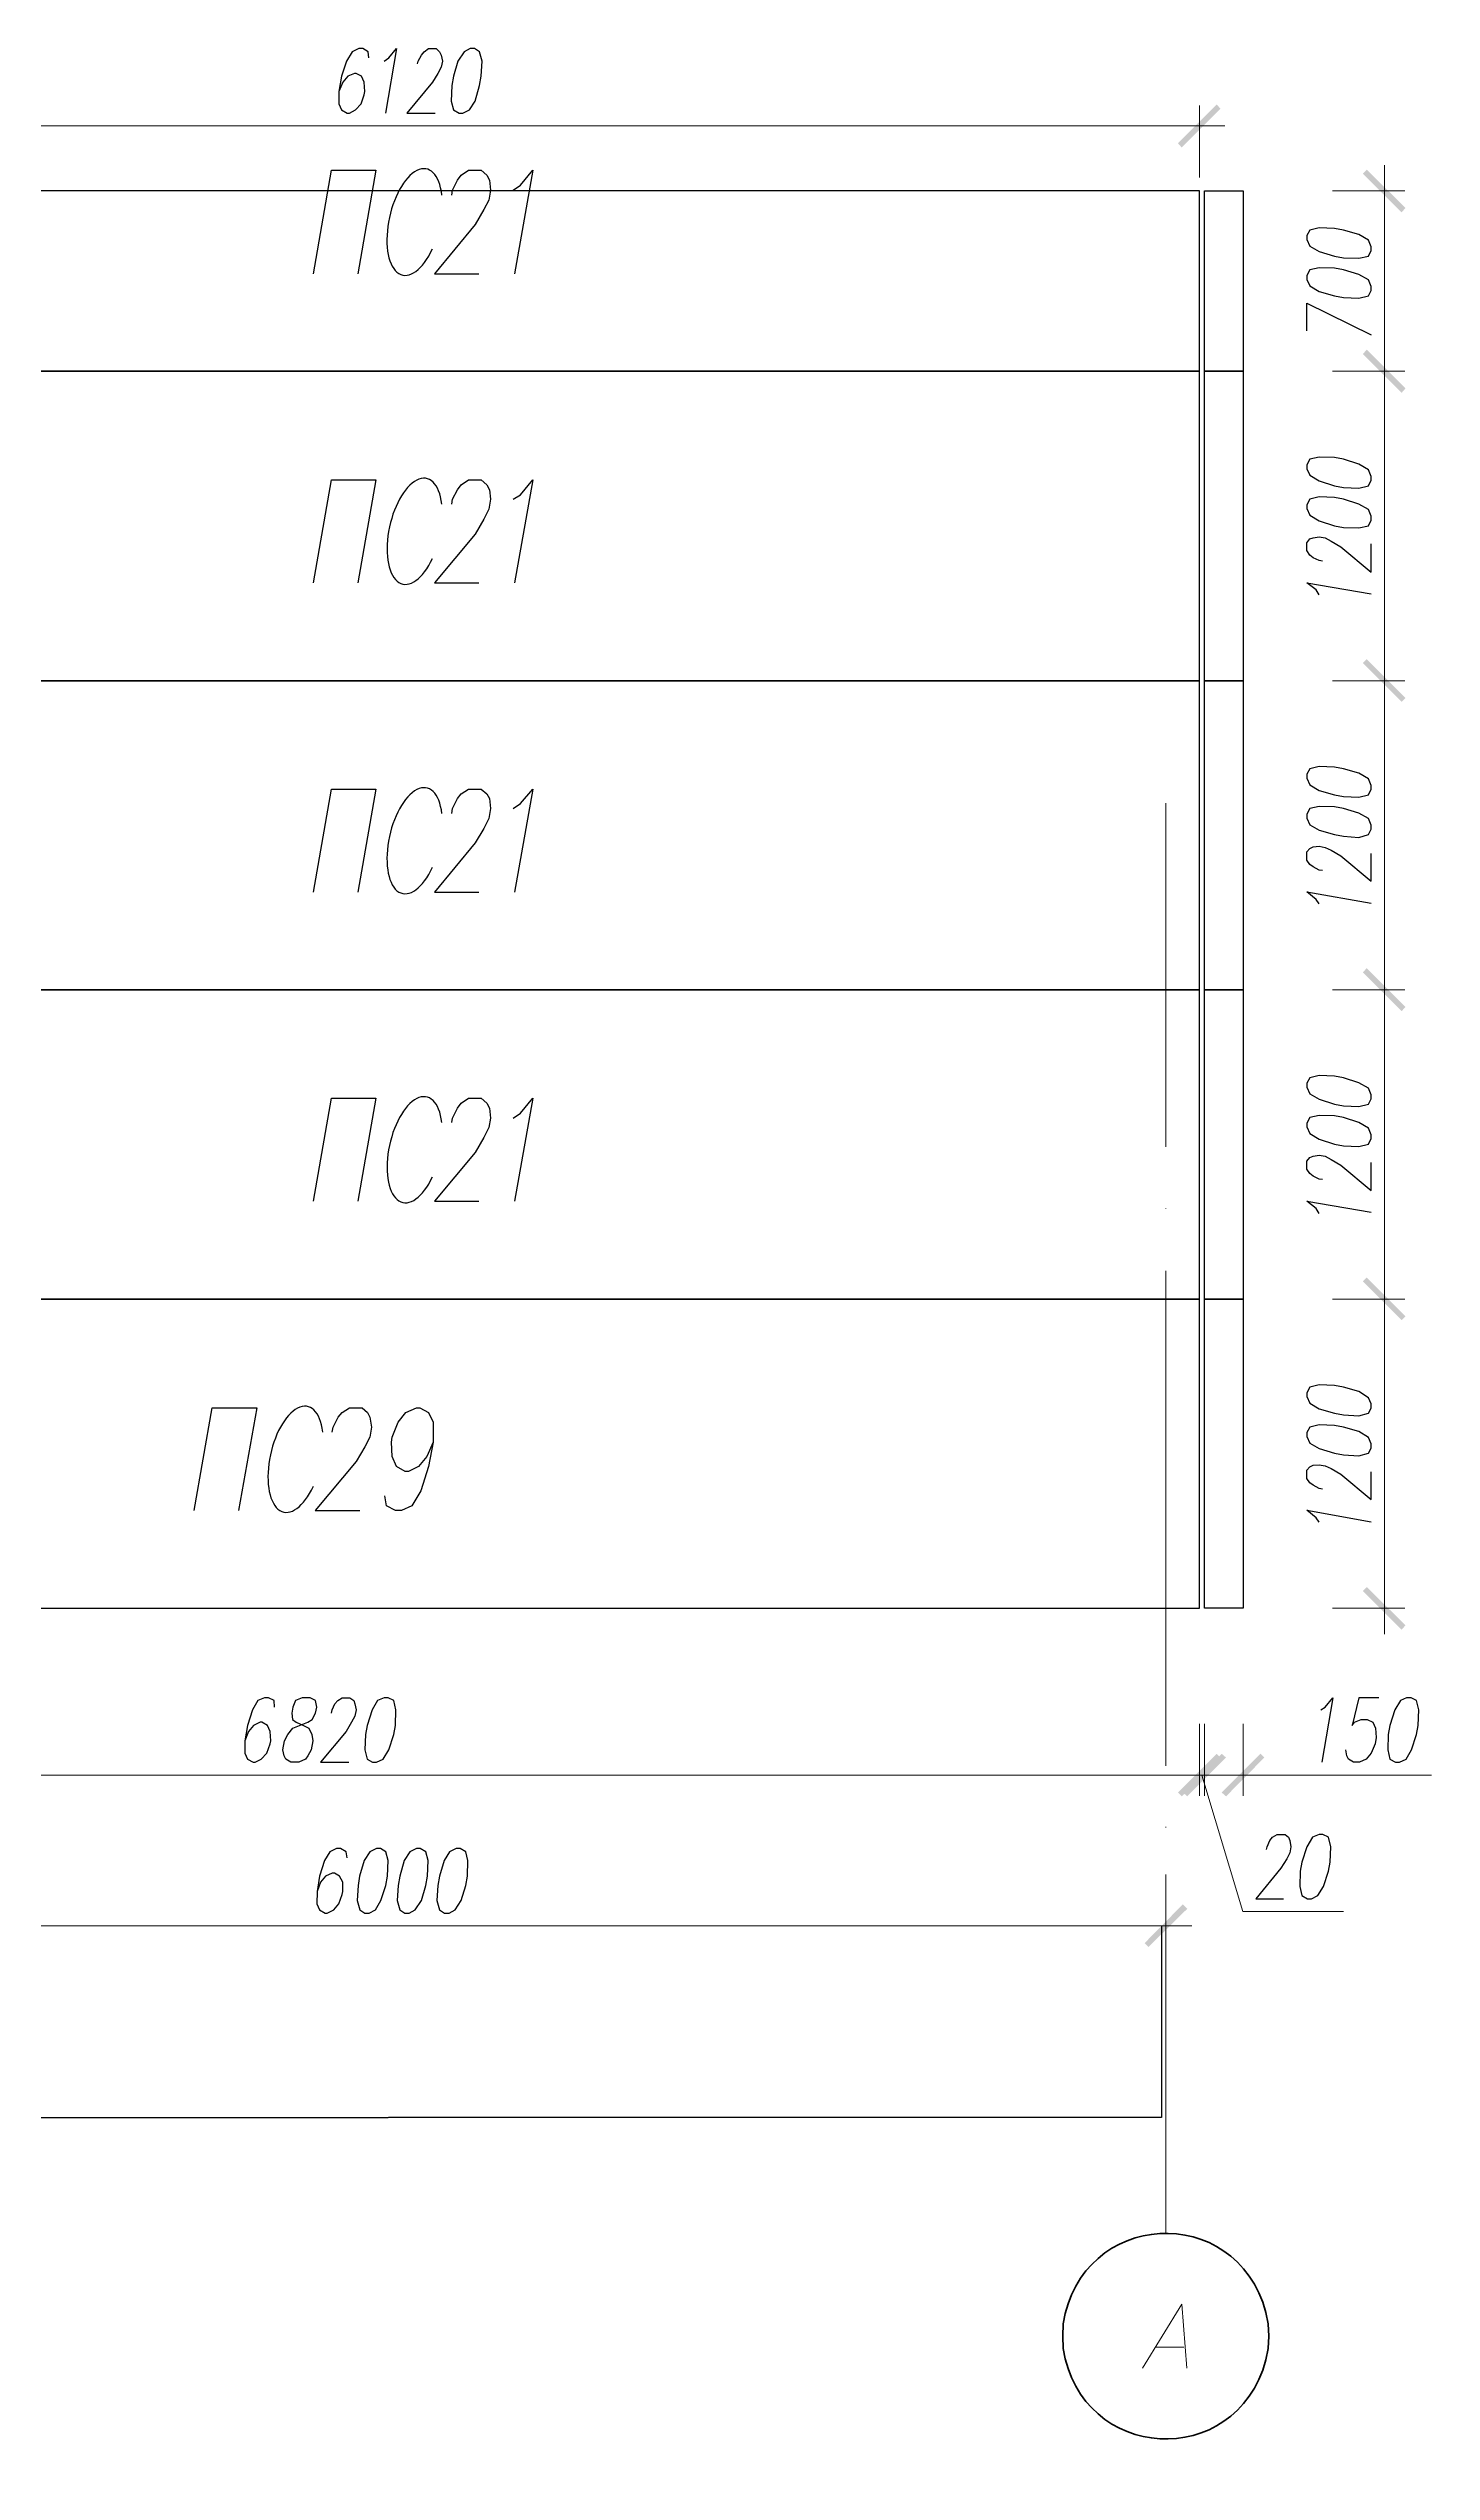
# Model space of a CAD drawing. Header units: millimetres. Extents: x 148937 to 2048786, y 870 to 351006.
# Drawn here: x 587192 to 592557, y 283471 to 292874 of the extents above; entities that cross this region are included whole.
import ezdxf

# ---------------------------------------------------------------- set-up
doc = ezdxf.new("R2010")
doc.units = ezdxf.units.MM
doc.layers.get('Defpoints').update_dxf_attribs({"color": 4})
doc.layers.add('PDF _Геометрия', color=7, linetype='Continuous')
doc.layers.add('PDF _Сплошная заливка', color=7, linetype='Continuous', true_color=0x007eff)
doc.dimstyles.get("Standard").update_dxf_attribs({"dimtxt": 0.18, "dimasz": 0.18, "dimexe": 0.18, "dimexo": 0.0625, "dimgap": 0.09, "dimtad": 0, "dimtih": 1, "dimtoh": 1, "dimdec": 4, "dimzin": 0, "dimdsep": 46, "dimtxsty": 'Standard', "dimcen": 0.09, "dimadec": 0, "dimazin": 0, "dimtfac": 1, "dimtdec": 4, "dimtofl": 0, "dimtmove": 0, "dimatfit": 3, "dimfxl": 1, "dimtolj": 1, "dimtzin": 0, "dimarcsym": 0})

# ---------------------------------------------------------------- blocks, each defined once
blk = doc.blocks.new('*D374')
at = {"color": 0, "lineweight": -2, "transparency": 16777216}
for p, q in [((585510.0742989985, 285588.0532281147), (585510.0742989985, 284844.892277044)), ((591510.1547076908, 285588.0532281147), (591510.1547076908, 284844.892277044)), ((585510.2542989985, 284845.0722770439), (588509.3795033447, 284845.0722770439)), ((591509.9747076908, 284845.0722770439), (588510.8495033446, 284845.0722770439))]:
    blk.add_line(p, q, dxfattribs=at)
at = {"color": 0, "transparency": 16777216}
for points in [[(585510.2542989985, 284845.102277044), (585510.2542989985, 284845.0422770439), (585510.0742989985, 284845.0722770439)], [(591509.9747076908, 284845.102277044), (591509.9747076908, 284845.0422770439), (591510.1547076908, 284845.0722770439)]]:
    blk.add_solid(points, dxfattribs=at)
at = {"layer": 'Defpoints', "color": 0, "transparency": 16777216}
for p in [(585510.0742989985, 285588.1157281147), (591510.1547076908, 285588.1157281147), (591510.1547076908, 284845.0722770439)]:
    blk.add_point(p, dxfattribs=at)
at = {"color": 0, "transparency": 16777216, "insert": (588510.1145033446, 284845.0722770439), "char_height": 0.18, "attachment_point": 5}
blk.add_mtext('\\A1;6000.0804', dxfattribs=at)

msp = doc.modelspace()

# ---------------------------------------------------------------- linework, layer by layer
at = {"layer": 'PDF _Геометрия', "lineweight": 25}
for points in [[(588434.3170868364, 292837.4808865534), (588432.1684898344, 292861.1154533075), (588410.6825200525, 292874.0070349621), (588395.642341396, 292874.0070349621), (588369.8591777292, 292861.1154533075), (588348.3732080666, 292824.5893047499), (588329.0358352867, 292766.5771867679), (588318.292850515, 292706.4164717542), (588318.292850515, 292659.147338395), (588329.0358352867, 292635.5127717899), (588350.5218050686, 292622.6211899864), (588359.1161929575, 292622.6211899864), (588382.750759503, 292635.5127717899), (588404.2367291657, 292659.147338395), (588417.1283109394, 292693.5248899506), (588419.2769079414, 292706.4164717542), (588417.1283109394, 292742.9426201629), (588406.3853261677, 292766.5771867679), (588384.8993566242, 292777.3201715397), (588378.4535654989, 292777.3201715397), (588352.6704019514, 292766.5771867679), (588333.3330292908, 292742.9426201629), (588318.292850515, 292706.4164717542)], [(588494.4753537384, 292824.5898294197), (588511.6641296354, 292837.4814112233), (588541.7444870678, 292874.007559632), (588498.7725477425, 292622.6217145072)], [(588623.3946689573, 292813.8472816693), (588625.5432658402, 292824.590266441), (588638.4348476139, 292848.2248331951), (588649.1778323856, 292861.1164148496), (588666.3666080442, 292874.0079966532), (588696.446965715, 292874.0079966532), (588709.338547608, 292861.1164148496), (588715.7843383757, 292848.2248331951), (588720.0815323797, 292824.590266441), (588715.7843383757, 292800.9556998359), (588702.8927564827, 292777.3211332606), (588681.4067869392, 292742.943581854), (588582.5713265148, 292622.6221516775), (588692.149771711, 292622.6221516775)], [(588219.4573900906, 291999.52938125), (588290.3610900847, 292401.3170138942), (588462.2488472668, 292401.3170138942), (588391.3451472727, 291999.52938125)], [(588756.6066317764, 292304.6286641108), (588758.75522854, 292323.966036831), (588778.0926013199, 292362.6407822417), (588793.1327800957, 292381.978154962), (588821.0645406452, 292401.3155276822), (588870.4822708574, 292401.3155276822), (588891.9682405201, 292381.978154962), (588902.711225411, 292362.6407822417), (588907.0084192959, 292323.966036831), (588900.5626282898, 292285.2912913905), (588881.2252556292, 292248.7651429819), (588846.8477041927, 292190.753025), (588690.0001256672, 291999.527894889), (588861.8878829685, 291999.527894889)], [(588995.0977475849, 292323.9674356924), (589023.0295081345, 292343.3048084127), (589070.2986413446, 292401.3169263946), (588999.3949414698, 291999.5292937504)], [(592074.0408719984, 291778.2241559671), (592074.0408719984, 291885.6540043103), (592323.2781200615, 291763.1839772807)], [(588219.4573900906, 290800.6107878434), (588290.3610900847, 291200.2498236047), (588462.2488472668, 291200.2498236047), (588391.3451472727, 290800.6107878434)], [(588756.6066317764, 291105.7122564362), (588758.75522854, 291125.0496291565), (588778.0926013199, 291161.5757775651), (588793.1327800957, 291180.9131502556), (588821.0645406452, 291200.2505229758), (588870.4822708574, 291200.2505229758), (588891.9682405201, 291180.9131502556), (588902.711225411, 291161.5757775651), (588907.0084192959, 291125.0496291565), (588900.5626282898, 291086.374883716), (588881.2252556292, 291047.7001383053), (588846.8477041927, 290989.6880202936), (588690.0001256672, 290800.6114872145), (588861.8878829685, 290800.6114872145)], [(588995.0977475849, 291125.0510280179), (589023.0295081345, 291142.2398037063), (589070.2986413446, 291200.251921718), (588999.3949414698, 290800.6128860759)], [(592134.1991390196, 290884.4070311533), (592121.3075571266, 290886.5556281554), (592097.6729905811, 290897.2986129569), (592084.7814088074, 290908.0415979074), (592074.0384240357, 290925.2303735958), (592074.0384240357, 290955.3107310878), (592084.7814088074, 290970.3509097742), (592097.6729905811, 290974.6481038081), (592121.3075571266, 290978.9452976929), (592144.9421239105, 290974.6481038081), (592168.5766905752, 290961.7565220045), (592205.1028388945, 290940.2705524312), (592323.2756720987, 290841.435091977), (592323.2756720987, 290951.013537203)], [(592121.3080818859, 290753.3435780453), (592110.5650971142, 290772.6809505867), (592074.0389486757, 290800.6127112256), (592323.2761966196, 290757.6407719301)], [(588219.4573900906, 289599.5458706366), (588290.3610900847, 289999.1849062787), (588462.2488472668, 289999.1849062787), (588391.3451472727, 289599.5458706366)], [(588756.6066317764, 289904.6473392295), (588758.75522854, 289923.9847119497), (588778.0926013199, 289962.6594572114), (588793.1327800957, 289981.9968299316), (588821.0645406452, 289999.18560562), (588870.4822708574, 289999.18560562), (588891.9682405201, 289981.9968299316), (588902.711225411, 289962.6594572114), (588907.0084192959, 289923.9847119497), (588900.5626282898, 289885.3099665092), (588881.2252556292, 289846.6352210985), (588846.8477041927, 289790.7716999697), (588690.0001256672, 289599.5465700077), (588861.8878829685, 289599.5465700077)], [(588995.0977475849, 289923.983925079), (589023.0295081345, 289943.3212977992), (589070.2986413446, 289999.1848189281), (588999.3949414698, 289599.545783137)], [(592134.1991390196, 289683.3421139466), (592121.3075571266, 289685.4907109486), (592097.6729905811, 289698.382292782), (592084.7814088074, 289706.9766805517), (592074.0384240357, 289724.1654562401), (592074.0384240357, 289756.3944107639), (592084.7814088074, 289769.2859925674), (592097.6729905811, 289775.7317834841), (592121.3075571266, 289777.8803804861), (592144.9421239105, 289773.5831864523), (592168.5766905752, 289762.8402016805), (592205.1028388945, 289741.3542320775), (592323.2756720987, 289642.5187716531), (592323.2756720987, 289749.9486198472)], [(592121.3080818859, 289554.4249846386), (592110.5650971142, 289571.613760327), (592074.0389486757, 289601.694117819), (592323.2761966196, 289556.5735816406)], [(588219.4573900906, 288400.629462813), (588290.3610900847, 288800.2684985744), (588462.2488472668, 288800.2684985744), (588391.3451472727, 288400.629462813)], [(588756.6066317764, 288705.729838674), (588758.75522854, 288722.9186143922), (588778.0926013199, 288761.5933598028), (588793.1327800957, 288780.9307325231), (588821.0645406452, 288800.2681050943), (588870.4822708574, 288800.2681050943), (588891.9682405201, 288780.9307325231), (588902.711225411, 288761.5933598028), (588907.0084192959, 288722.9186143922), (588900.5626282898, 288686.3924659835), (588881.2252556292, 288647.717720543), (588846.8477041927, 288589.7056024121), (588690.0001256672, 288400.6290694522), (588861.8878829685, 288400.6290694522)], [(588995.0977475849, 288722.9190077232), (589023.0295081345, 288742.2563804435), (589070.2986413446, 288800.2684985744), (588999.3949414698, 288400.629462813)], [(592134.1991390196, 288484.4235205399), (592121.3075571266, 288486.5721175419), (592097.6729905811, 288497.3151023434), (592084.7814088074, 288508.058087294), (592074.0384240357, 288525.2468629824), (592074.0384240357, 288555.3272204744), (592084.7814088074, 288570.3673993098), (592097.6729905811, 288574.6645931946), (592121.3075571266, 288578.9617870795), (592144.9421239105, 288574.6645931946), (592168.5766905752, 288561.7730113911), (592205.1028388945, 288540.2870416688), (592323.2756720987, 288441.4515812146), (592323.2756720987, 288551.0300264405)], [(592121.3080818859, 288353.3600672828), (592110.5650971142, 288372.6974399732), (592074.0389486757, 288400.6292006122), (592323.2761966196, 288357.6572613167)], [(587757.5081681219, 287199.5634527253), (587826.2632709948, 287599.2024885165), (588000.2996252981, 287599.2024885165), (587929.3959254232, 287199.5634527253)], [(588292.5067144838, 287504.663828616), (588296.8039083687, 287524.0012013363), (588316.1412810293, 287562.6759465979), (588331.1814599243, 287579.8647223162), (588359.1132203547, 287599.2020951556), (588408.5309505669, 287599.2020951556), (588430.0169203487, 287579.8647223162), (588438.6113081184, 287562.6759465979), (588445.0570990053, 287524.0012013363), (588438.6113081184, 287485.3264558958), (588419.273935577, 287446.6517104851), (588384.8963840214, 287390.7881893562), (588225.9002083746, 287199.5630593942), (588399.936562678, 287199.5630593942)], [(588683.5529358593, 287465.989564036), (588659.9183693138, 287410.1260429071), (588627.6894148794, 287371.4512974964), (588589.0146694389, 287352.1139247762), (588576.1230876652, 287352.1139247762), (588541.7455362288, 287371.4512974964), (588524.5567604509, 287410.1260429071), (588522.4081634489, 287465.989564036), (588524.5567604509, 287485.3269367563), (588548.1913269964, 287543.3390547382), (588578.2716846672, 287579.8652031468), (588619.0950269905, 287599.2025760161), (588631.9866087643, 287599.2025760161), (588666.3641602007, 287579.8652031468), (588683.5529358593, 287543.3390547382), (588683.5529358593, 287465.989564036), (588666.3641602007, 287371.4512974964), (588636.2838026491, 287276.9130310761), (588601.9062513319, 287218.9009129452), (588561.0829088894, 287199.5635402249), (588537.4483422247, 287199.5635402249), (588503.0707909075, 287218.9009129452), (588496.6249999014, 287257.5756582366)], [(592134.1991390196, 287283.3586033331), (592121.3075571266, 287285.5072003352), (592097.6729905811, 287298.3987821685), (592084.7814088074, 287306.9931699382), (592074.0384240357, 287324.1819457756), (592074.0384240357, 287356.4109001504), (592084.7814088074, 287369.302481954), (592097.6729905811, 287375.7482728707), (592121.3075571266, 287377.8968698727), (592144.9421239105, 287373.5996759878), (592168.5766905752, 287362.8566910671), (592205.1028388945, 287341.370721464), (592323.2756720987, 287242.5352608906), (592323.2756720987, 287349.9651092337)], [(592121.3080818859, 287154.4425667273), (592110.5650971142, 287171.6313425647), (592074.0389486757, 287201.7117000865), (592323.2761966196, 287156.5911637591)], [(588069.0529796091, 286436.8108740496), (588066.9043826071, 286462.5940376567), (588045.4184130636, 286473.3370226072), (588030.3782341686, 286473.3370226072), (588004.5950706211, 286462.5940376567), (587983.1091009584, 286426.067889248), (587963.7717282978, 286365.9071742343), (587953.0287435261, 286305.7464591013), (587953.0287435261, 286258.4773258911), (587963.7717282978, 286234.8427592861), (587985.2576980797, 286224.0997744845), (587993.8520858494, 286224.0997744845), (588017.4866523949, 286234.8427592861), (588038.9726221767, 286258.4773258911), (588051.8642039505, 286295.0034742998), (588054.0128008333, 286305.7464591013), (588051.8642039505, 286342.27260751), (588041.1212190596, 286365.9071742343), (588019.6352493969, 286378.7987560676), (588013.18945851, 286378.7987560676), (587987.4062949625, 286365.9071742343), (587968.0689221827, 286342.27260751), (587953.0287435261, 286305.7464591013)], [(588290.3603905645, 286413.1772691356), (588292.5089875666, 286426.068850969), (588303.2519723383, 286449.7034175443), (588313.99495711, 286462.5949993776), (588331.183733007, 286473.3379842984), (588361.2640904394, 286473.3379842984), (588376.304269096, 286462.5949993776), (588380.6014632193, 286449.7034175443), (588384.8986571041, 286426.068850969), (588380.6014632193, 286402.4342843639), (588367.7098813263, 286378.7997177588), (588346.2239116636, 286342.2735692011), (588247.3884512392, 286224.1007362055), (588356.9668965546, 286224.1007362055)], [(592127.7557962147, 286426.0683264183), (592144.9445718733, 286436.8113112198), (592175.0249293057, 286473.3374596285), (592132.0529900995, 286224.1002115356)], [(592353.3558547703, 286473.3377219783), (592276.0063638893, 286473.3377219783), (592250.223200461, 286365.9078736054), (592258.8175883499, 286378.7994554089), (592284.6007517782, 286389.5424402105), (592308.2353185621, 286389.5424402105), (592329.7212881056, 286378.7994554089), (592340.4642729965, 286355.1648888336), (592342.6128699986, 286318.6387403952), (592338.3156758753, 286295.0041736709), (592323.2754972187, 286258.4780252622), (592303.9381245581, 286234.8434586572), (592278.1549608913, 286224.1004738556), (592254.5203943459, 286224.1004738556), (592235.183021566, 286234.8434586572), (592228.7372306791, 286247.7350404607), (592224.4400367943, 286271.3696070658)], [(588350.5186577049, 285852.3922370123), (588346.2214637009, 285876.0268036174), (588324.7354941574, 285888.9183854209), (588309.6953152624, 285888.9183854209), (588283.9121517149, 285876.0268036174), (588262.4261820522, 285841.6492522405), (588243.0888093916, 285781.4885372268), (588234.4944215027, 285721.327822064), (588232.3458245007, 285674.0586888539), (588243.0888093916, 285650.4241220998), (588264.574778935, 285637.5325404452), (588273.1691669432, 285637.5325404452), (588298.9523304907, 285650.4241220998), (588318.2897030321, 285674.0586888539), (588331.1812849251, 285710.5848372625), (588333.3298819271, 285721.327822064), (588333.3298819271, 285757.8539704727), (588320.4383001534, 285781.4885372268), (588301.1009274927, 285792.2315219985), (588292.5065396038, 285792.2315219985), (588266.7233759371, 285781.4885372268), (588247.3860032764, 285757.8539704727), (588234.4944215027, 285721.327822064)], [(591917.1931185928, 285884.6220657574), (591919.3417154757, 285895.3650505291), (591930.0847004858, 285918.9996172832), (591940.8276852575, 285931.8911989378), (591958.0164609161, 285942.6341838883), (591990.2454154697, 285942.6341838883), (592003.1369972435, 285931.8911989378), (592007.4341911284, 285918.9996172832), (592011.7313850132, 285895.3650505291), (592007.4341911284, 285871.730483924), (591996.6912063566, 285848.0959173487), (591973.0566398111, 285811.5697689401), (591876.3697761503, 285693.3969357656), (591983.7996245829, 285693.3969357656)]]:
    msp.add_lwpolyline(points, dxfattribs=at)
for points in [[(588827.5096321312, 292874.0077344822), (588803.8750655857, 292861.1161526786), (588780.2404988018, 292824.59000427), (588763.0517231432, 292766.5778861092), (588756.6059322563, 292730.0517377006), (588754.4573353735, 292669.8910227166), (588763.0517231432, 292635.513471161), (588784.5376926867, 292622.6218895065), (588799.5778714624, 292622.6218895065), (588825.3610351292, 292635.513471161), (588846.8470046726, 292669.8910227166), (588864.0357805697, 292730.0517377006), (588870.4815714565, 292766.5778861092), (588874.7787653414, 292824.59000427), (588864.0357805697, 292861.1161526786), (588844.698407909, 292874.0077344822)], [(592074.0408719984, 292132.7413440393), (592084.7838568893, 292106.9581804024), (592121.3100052086, 292085.4722108291), (592181.4707203117, 292068.2834349917), (592215.848271629, 292061.837644075), (592276.0089868513, 292059.689047222), (592312.5351351706, 292068.2834349917), (592323.2781200615, 292089.769404714), (592323.2781200615, 292104.8095834004), (592312.5351351706, 292130.5927470075), (592276.0089868513, 292152.0787167596), (592215.848271629, 292169.267492448), (592181.4707203117, 292175.7132833349), (592121.3100052086, 292177.8618802177), (592084.7838568893, 292169.267492448), (592074.0408719984, 292147.7815227257)], [(592074.0408719984, 291978.0421001362), (592084.7838568893, 291952.258936529), (592121.3100052086, 291930.772966926), (592181.4707203117, 291913.5841912376), (592215.848271629, 291907.1384002017), (592276.0089868513, 291904.9898033189), (592312.5351351706, 291913.5841912376), (592323.2781200615, 291935.0701608108), (592323.2781200615, 291950.1103396462), (592312.5351351706, 291975.8935032832), (592276.0089868513, 291997.3794728564), (592215.848271629, 292014.5682485448), (592181.4707203117, 292021.0140394615), (592121.3100052086, 292023.1626364635), (592084.7838568893, 292014.5682485448), (592074.0408719984, 291993.0822789716)], [(592074.0408719984, 291243.2234239923), (592084.7838568893, 291217.4402603852), (592121.3100052086, 291195.9542906331), (592181.4707203117, 291176.6169180917), (592215.848271629, 291170.171127175), (592276.0089868513, 291168.0225301431), (592312.5351351706, 291176.6169180917), (592323.2781200615, 291198.1028876649), (592323.2781200615, 291213.1430665003), (592312.5351351706, 291238.9262301074), (592276.0089868513, 291260.4121996807), (592215.848271629, 291279.7495724009), (592181.4707203117, 291286.1953633176), (592121.3100052086, 291288.3439603196), (592084.7838568893, 291279.7495724009), (592074.0408719984, 291258.2636026787)], [(592074.0408719984, 291088.5241800891), (592084.7838568893, 291062.741016482), (592121.3100052086, 291041.2550469087), (592181.4707203117, 291021.9176741885), (592215.848271629, 291015.4718832718), (592276.0089868513, 291013.3232862698), (592312.5351351706, 291021.9176741885), (592323.2781200615, 291043.4036439108), (592323.2781200615, 291058.4438225972), (592312.5351351706, 291084.2269862043), (592276.0089868513, 291105.7129559563), (592215.848271629, 291125.0503284978), (592181.4707203117, 291131.4961194145), (592121.3100052086, 291133.6447164165), (592084.7838568893, 291125.0503284978), (592074.0408719984, 291103.5643589245)], [(592074.0408719984, 290042.1563210534), (592084.7838568893, 290016.3731574463), (592121.3100052086, 289994.887187873), (592181.4707203117, 289977.6984120058), (592215.848271629, 289971.2526212679), (592276.0089868513, 289969.1040242361), (592312.5351351706, 289977.6984120058), (592323.2781200615, 289999.1843817579), (592323.2781200615, 290014.2245604144), (592312.5351351706, 290040.0077240514), (592276.0089868513, 290061.4936937736), (592215.848271629, 290078.682469462), (592181.4707203117, 290085.1282603787), (592121.3100052086, 290087.2768573808), (592084.7838568893, 290078.682469462), (592074.0408719984, 290057.1964998888)], [(592074.0408719984, 289887.4581700312), (592084.7838568893, 289861.6750064241), (592121.3100052086, 289840.189036821), (592181.4707203117, 289823.0002611326), (592215.848271629, 289816.5544700669), (592276.0089868513, 289812.2572761821), (592312.5351351706, 289823.0002611326), (592323.2781200615, 289844.4862307059), (592323.2781200615, 289859.5264095413), (592312.5351351706, 289885.3095731484), (592276.0089868513, 289906.7955427514), (592215.848271629, 289923.9843184398), (592181.4707203117, 289930.4301093565), (592121.3100052086, 289932.5787063586), (592084.7838568893, 289923.9843184398), (592074.0408719984, 289902.4983488666)], [(592074.0408719984, 288843.2399133788), (592084.7838568893, 288817.4567497717), (592121.3100052086, 288795.9707801687), (592181.4707203117, 288776.6334073292), (592215.848271629, 288770.1876165615), (592276.0089868513, 288768.0390195297), (592312.5351351706, 288776.6334073292), (592323.2781200615, 288798.1193770515), (592323.2781200615, 288813.1595558869), (592312.5351351706, 288838.942719345), (592276.0089868513, 288860.4286890673), (592215.848271629, 288879.7660617875), (592181.4707203117, 288886.2118527042), (592121.3100052086, 288888.3604495572), (592084.7838568893, 288879.7660617875), (592074.0408719984, 288858.2800920652)], [(592074.0408719984, 288688.5406694757), (592084.7838568893, 288662.7575058686), (592121.3100052086, 288641.2715362953), (592181.4707203117, 288621.9341635751), (592215.848271629, 288615.4883726584), (592276.0089868513, 288613.3397756563), (592312.5351351706, 288621.9341635751), (592323.2781200615, 288643.4201331483), (592323.2781200615, 288658.4603119837), (592312.5351351706, 288684.2434755908), (592276.0089868513, 288705.7294451939), (592215.848271629, 288725.0668178843), (592181.4707203117, 288731.512608801), (592121.3100052086, 288733.661205803), (592084.7838568893, 288725.0668178843), (592074.0408719984, 288703.5808483111)], [(592074.0408719984, 287642.1749960231), (592084.7838568893, 287616.3918324159), (592121.3100052086, 287594.9058628129), (592181.4707203117, 287577.7170871245), (592215.848271629, 287571.2712962376), (592276.0089868513, 287566.9741022037), (592312.5351351706, 287577.7170871245), (592323.2781200615, 287597.0544598447), (592323.2781200615, 287614.2432355331), (592312.5351351706, 287637.8778021382), (592276.0089868513, 287661.5123687433), (592215.848271629, 287678.7011444317), (592181.4707203117, 287685.1469354974), (592121.3100052086, 287687.2955323504), (592084.7838568893, 287678.7011444317), (592074.0408719984, 287657.2151748585)], [(592074.0408719984, 287487.4757522689), (592084.7838568893, 287461.6925886618), (592121.3100052086, 287440.2066190885), (592181.4707203117, 287423.0178432511), (592215.848271629, 287416.5720523344), (592276.0089868513, 287412.2748584496), (592312.5351351706, 287423.0178432511), (592323.2781200615, 287442.3552159416), (592323.2781200615, 287459.5439916598), (592312.5351351706, 287483.1785582351), (592276.0089868513, 287506.8131249892), (592215.848271629, 287524.0019006776), (592181.4707203117, 287530.4476915943), (592121.3100052086, 287532.5962884771), (592084.7838568893, 287524.0019006776), (592074.0408719984, 287502.5159309553)], [(588176.4828280417, 286473.3377219783), (588150.6996643749, 286462.5947371768), (588139.9566796032, 286436.8115735697), (588135.6594857184, 286413.1770069646), (588137.8080826012, 286389.5424402105), (588152.8482612577, 286378.7994554089), (588180.7800219265, 286365.9078736054), (588202.26599147, 286355.1648888336), (588213.0089763609, 286331.5303222286), (588217.3061702457, 286305.7471585916), (588210.8603793589, 286271.3696070658), (588197.9687975851, 286247.7350404607), (588189.3744098154, 286234.8434586572), (588163.5912461487, 286224.1004738556), (588131.3622917143, 286224.1004738556), (588112.0249189344, 286234.8434586572), (588105.5791280476, 286247.7350404607), (588101.2819341627, 286271.3696070658), (588107.7277250496, 286305.7471585916), (588120.6193068234, 286331.5303222286), (588139.9566796032, 286355.1648888336), (588165.7398430315, 286365.9078736054), (588197.9687975851, 286378.7994554089), (588215.1575732437, 286389.5424402105), (588228.0491551367, 286413.1770069646), (588232.3463491407, 286436.8115735697), (588228.0491551367, 286462.5947371768), (588206.563185474, 286473.3377219783)], [(588494.4753537384, 286473.3377219783), (588468.6921903101, 286462.5947371768), (588447.2062205282, 286426.0685887681), (588427.8688478676, 286365.9078736054), (588421.4230568615, 286331.5303222286), (588419.2744600979, 286271.3696070658), (588427.8688478676, 286234.8434586572), (588449.3548175303, 286224.1004738556), (588464.3949964253, 286224.1004738556), (588490.1781598536, 286234.8434586572), (588511.6641296354, 286271.3696070658), (588531.0015022961, 286331.5303222286), (588537.447293183, 286365.9078736054), (588539.5958900658, 286426.0685887681), (588531.0015022961, 286462.5947371768), (588509.5155325142, 286473.3377219783)], [(592460.7857030836, 286473.3377219783), (592437.1511364189, 286462.5947371768), (592415.6651667563, 286426.0685887681), (592396.3277940956, 286365.9078736054), (592389.8820032087, 286331.5303222286), (592387.7334062067, 286271.3696070658), (592396.3277940956, 286234.8434586572), (592417.8137637583, 286224.1004738556), (592432.8539425341, 286224.1004738556), (592458.6371060816, 286234.8434586572), (592480.1230758635, 286271.3696070658), (592499.4604484049, 286331.5303222286), (592505.906239411, 286365.9078736054), (592508.0548362938, 286426.0685887681), (592499.4604484049, 286462.5947371768), (592477.9744788614, 286473.3377219783)], [(588464.3962202278, 285888.919084792), (588438.6130566803, 285876.0275029885), (588417.1270868984, 285841.6499515818), (588397.789714357, 285781.4892365681), (588393.492520353, 285744.9630881594), (588389.1953264681, 285686.9509700285), (588399.938311359, 285650.4248216199), (588419.2756839005, 285637.5332398163), (588436.4644597975, 285637.5332398163), (588460.099026343, 285650.4248216199), (588481.5849960056, 285686.9509700285), (588500.9223686663, 285744.9630881594), (588507.3681595532, 285781.4892365681), (588509.5167565552, 285841.6499515818), (588500.9223686663, 285876.0275029885), (588479.4363988844, 285888.919084792)], [(588619.0932784287, 285888.919084792), (588593.3101147619, 285876.0275029885), (588571.8241452185, 285841.6499515818), (588554.6353693214, 285781.4892365681), (588548.189578673, 285744.9630881594), (588543.8923845497, 285686.9509700285), (588554.6353693214, 285650.4248216199), (588573.9727422205, 285637.5332398163), (588591.1615177599, 285637.5332398163), (588614.7960845438, 285650.4248216199), (588638.4306510893, 285686.9509700285), (588655.6194268671, 285744.9630881594), (588662.065217754, 285781.4892365681), (588664.213814756, 285841.6499515818), (588655.6194268671, 285876.0275029885), (588634.1334572044, 285888.919084792)], [(588773.7947079149, 285888.919084792), (588748.0115442482, 285876.0275029885), (588726.5255747047, 285841.6499515818), (588709.3367990461, 285781.4892365681), (588702.8910081593, 285744.9630881594), (588698.593814036, 285686.9509700285), (588709.3367990461, 285650.4248216199), (588728.6741717068, 285637.5332398163), (588745.8629473654, 285637.5332398163), (588769.4975140301, 285650.4248216199), (588793.1320805756, 285686.9509700285), (588810.3208563534, 285744.9630881594), (588816.7666473595, 285781.4892365681), (588818.9152442423, 285841.6499515818), (588810.3208563534, 285876.0275029885), (588788.8348866907, 285888.919084792)], [(592121.3080818859, 285942.6340090381), (592095.5249182192, 285931.8910242664), (592074.0389486757, 285895.3648758577), (592054.7015757767, 285835.204160695), (592048.255785009, 285800.8266092883), (592046.107188007, 285740.6658941256), (592054.7015757767, 285706.2883427488), (592076.1875455586, 285693.3967609452), (592091.2277243343, 285693.3967609452), (592117.0108877626, 285706.2883427488), (592138.4968575445, 285740.6658941256), (592157.8342303244, 285800.8266092883), (592164.2800212112, 285835.204160695), (592166.4286180941, 285895.3648758577), (592157.8342303244, 285931.8910242664), (592136.3482606617, 285942.6340090381)]]:
    msp.add_lwpolyline(points, close=True, dxfattribs=at)
at = {"layer": 'PDF _Геометрия', "color": 150, "lineweight": 9, "true_color": 0x007eff}
for points in [[(591657.212535998, 292373.3853407549), (591657.212535998, 292652.7029463695)], [(585434.875372192, 292573.2032849239), (591756.0477899519, 292573.2032849239)], [(592374.840950152, 291520.3920829045), (592374.840950152, 292420.654175912)], [(592172.872310659, 292321.81892619), (592454.3385133949, 292321.81892619)], [(592374.840950152, 290321.474582349), (592374.840950152, 291722.3597684549)], [(592374.840950152, 289120.408572291), (592374.840950152, 290521.2937583672)], [(592374.840950152, 287921.4921646165), (592374.840950152, 289320.2288254248)], [(592374.840950152, 286720.4261545585), (592374.840950152, 288121.3113406347)], [(592172.872310659, 286821.4104741858), (592454.3385133949, 286821.4104741858)], [(591826.9513466564, 286372.3534021722), (591826.9513466564, 286093.0357967066)], [(591756.0483461824, 286172.5332724201), (584736.5819144455, 286172.5332724201)], [(591657.212535998, 286172.5332724201), (591506.8107483593, 286172.5332724201)], [(591925.7871567217, 286172.5332724201), (591575.565851113, 286172.5332724201)], [(591676.546936175, 286172.5332724201), (591657.2095635143, 286172.5332724201), (591676.546936175, 286172.5332724201)], [(591665.8065741268, 286172.5332724201), (591824.8027495352, 285643.9784187125), (592215.8473974672, 285643.9784187125)], [(591676.546936175, 286172.5332724201), (591826.9487238136, 286172.5332724201)], [(592557.475189468, 286172.5332724201), (591826.9522208181, 286172.5332724201)]]:
    msp.add_lwpolyline(points, dxfattribs=at)
at = {"layer": 'PDF _Геометрия', "color": 152, "lineweight": 30, "true_color": 0x2776bb}
for points in [[(585535.8575062958, 292321.8189778076), (585535.8575062958, 291621.3764025616), (591657.2103344408, 291621.3764025616), (591657.2103344408, 292321.8189778076)], [(591826.9513466564, 292321.8189778076), (591826.9513466564, 291621.3764025616), (591676.5495588986, 291621.3764025616), (591676.5495588986, 292321.8189778076)], [(585535.8575062958, 291621.3761324035), (585535.8575062958, 290420.3103924738), (591657.2103344408, 290420.3103924738), (591657.2103344408, 291621.3761324035)], [(591826.9513466564, 291621.3761324035), (591826.9513466564, 290420.3103924738), (591676.5495588986, 290420.3103924738), (591676.5495588986, 291621.3761324035)], [(585535.8575062958, 290420.309999113), (585535.8575062958, 289221.3928919183), (591657.2103344408, 289221.3928919183), (591657.2103344408, 290420.309999113)], [(591826.9513466564, 290420.309999113), (591826.9513466564, 289221.3928919183), (591676.5495588986, 289221.3928919183), (591676.5495588986, 290420.309999113)], [(585535.8575062958, 289221.393714671), (585535.8575062958, 288020.3279747413), (591657.2103344408, 288020.3279747413), (591657.2103344408, 289221.393714671)], [(591826.9513466564, 289221.393714671), (591826.9513466564, 288020.3279747413), (591676.5495588986, 288020.3279747413), (591676.5495588986, 289221.393714671)], [(584835.4171683994, 288020.3275813805), (584835.4171683994, 286821.4104741858), (591657.212535998, 286821.4104741858), (591657.212535998, 288020.3275813805)], [(591826.9513466564, 288020.3275813805), (591826.9513466564, 286821.4104741858), (591676.5495588986, 286821.4104741858), (591676.5495588986, 288020.3275813805)]]:
    msp.add_lwpolyline(points, close=True, dxfattribs=at)
at = {"layer": 'PDF _Геометрия', "color": 150, "lineweight": 9, "true_color": 0x007eff}
for points in [[(592454.3385133949, 291621.3764025616), (592172.872310659, 291621.3764025616)], [(592454.3385133949, 290420.3103924738), (592172.872310659, 290420.3103924738)], [(592454.3385133949, 289221.3928919183), (592172.872310659, 289221.3928919183)], [(592454.3385133949, 288020.3279747413), (592172.872310659, 288020.3279747413)], [(591657.212535998, 286093.0357967066), (591657.212535998, 286372.3534021722)], [(591676.546936175, 286093.0357967066), (591676.546936175, 286372.3534021722)]]:
    msp.add_lwpolyline(points, close=True, dxfattribs=at)
at = {"layer": 'PDF _Геометрия', "color": 252, "lineweight": 5, "true_color": 0x989898}
for points in [[(591526.1468970982, 289945.4701133417), (591526.1468970982, 288611.1914688693)], [(591526.1468970982, 288370.5481436001), (591526.1468970982, 288372.6967406319)], [(591526.1468970982, 288129.9063326167), (591526.1468970982, 286209.0606805729)], [(591526.1468970982, 285970.5657258676), (591526.1468970982, 285972.7143228697)], [(591526.1468970982, 285729.9228220033), (591526.1468970982, 284395.6441775607)]]:
    msp.add_lwpolyline(points, dxfattribs=at)
at = {"layer": 'PDF _Геометрия', "color": 222, "lineweight": 9, "true_color": 0xdd00a5}
for points in [[(591526.1468970982, 285787.9347651349), (591526.1468970982, 285508.6171595501)], [(591627.1290310827, 285588.1157281147), (585426.2780435291, 285588.1157281147)]]:
    msp.add_lwpolyline(points, dxfattribs=at)
at = {"layer": 'PDF _Геометрия', "color": 252, "lineweight": 15, "true_color": 0x989898}
for points in [[(591435.9051250425, 283871.3866647827), (591588.455509564, 284120.6239129053), (591607.7928824631, 283871.3866647827)], [(591489.6200491396, 283953.0333057093), (591597.0498974529, 283953.0333057093)]]:
    msp.add_lwpolyline(points, dxfattribs=at)
at = {"layer": 'PDF _Геометрия', "color": 5, "lineweight": 35}
for points in [[(591915.04417195, 283903.6160126673), (591923.6385597197, 283948.7365489947), (591925.7871567217, 283996.0056822049), (591923.6385597197, 284043.2748155342), (591915.04417195, 284088.3953517424)], [(591128.6576823202, 284043.2748155342), (591126.5090853182, 283996.0056822049), (591128.6576823202, 283948.7365489947)]]:
    msp.add_lwpolyline(points, dxfattribs=at)
at = {"layer": 'PDF _Геометрия', "lineweight": 25}
for centre, major_axis, ratio, start_param, end_param in [((588612.2505295483, 292200.325001006), (-46.89064608196526, -205.7889639928795), 0.4699516224753947, 2.205646219370535, 7.433564556322239), ((588612.5976562706, 291000.1157923983), (-46.51630525150846, -204.8774593867908), 0.4725262149532538, 2.215714095239728, 7.426373831362222), ((588612.3461934534, 289799.4298187243), (-47.4070228876185, -204.6928185920619), 0.471238123375867, 2.215831618041928, 7.437744295267049), ((588612.5976555553, 288600.1333799111), (-46.51673284953953, -204.8793427091607), 0.4725262149431747, 2.215714064436822, 7.426373817091944), ((588150.6528033224, 287399.0673665451), (-46.51692046846315, -204.8801690621609), 0.4725262149412349, 2.215714073105423, 7.426373836602338)]:
    msp.add_ellipse(centre, major_axis=major_axis, ratio=ratio, start_param=start_param, end_param=end_param, dxfattribs=at)
at = {"layer": 'PDF _Геометрия', "color": 5, "lineweight": 35}
for points in [[(591915.04417195, 284088.3953517424), (591797.3368681875, 284521.3734502839), (591196.983101627, 284486.1006500768), (591128.6576823202, 284043.2748153852)], [(591128.6576823202, 283948.7365489947), (591196.983101627, 283505.9107141839), (591797.3368681875, 283470.637913947), (591915.04417195, 283903.6160126673)]]:
    msp.add_open_spline(points, degree=3, dxfattribs=at)
at = {"layer": 'PDF _Сплошная заливка', "lineweight": 9, "transparency": 33554559}
for points in [[(591573.4141069857, 292506.5973035442), (591588.4542856422, 292489.4085278558), (591723.8158945051, 292656.9990912126)], [(591588.4558594433, 292489.4092271971), (591723.8174683062, 292656.9997905837), (591738.8576469627, 292639.8110148953)], [(592441.446931502, 292238.022682731), (592456.487110397, 292255.2114584194), (592291.0451439825, 292388.4244703995)], [(592456.4886839596, 292255.2107590484), (592291.0467175451, 292388.4237710284), (592306.0868964401, 292403.4639497148)], [(592456.4886839596, 291554.770421152), (592291.0467175451, 291687.9834331321), (592306.0868964401, 291705.1722088205)], [(592306.088645002, 291705.1704602586), (592291.048466107, 291687.9816845702), (592456.4904326407, 291554.7686725901)], [(592441.446931502, 291537.5801592516), (592456.487110397, 291554.76893494), (592291.0451439825, 291687.981946771)], [(592291.0468924252, 291687.9823839413), (592456.4888589588, 291554.7693721103), (592441.4486800638, 291537.5805964218)], [(592441.446931502, 290338.6637515472), (592456.487110397, 290353.7039302336), (592291.0451439825, 290489.0655390965)], [(592456.4886839596, 290353.7033182131), (592291.0467175451, 290489.064927076), (592306.0868964401, 290504.1051058816)], [(592291.0468924252, 290489.0659762667), (592456.4888589588, 290353.7043674039), (592441.4486800638, 290338.6641887473)], [(592306.088645002, 290504.1055430816), (592291.048466107, 290489.0653642463), (592456.4904326407, 290353.7037553834)], [(592441.446931502, 289137.5977414893), (592456.487110397, 289154.7865171777), (592291.0451439825, 289287.9995290088)], [(592456.4886839596, 289154.7869105386), (592291.0467175451, 289287.9999225186), (592306.0868964401, 289305.188698207)], [(592291.0468924252, 289287.9988733279), (592456.4888589588, 289154.7858614968), (592441.4486800638, 289137.5970856594)], [(592306.088645002, 289305.1891353773), (592291.048466107, 289288.0003596889), (592456.4904326407, 289154.7873477088)], [(592441.446931502, 287938.6802409338), (592456.487110397, 287953.7204196202), (592291.0451439825, 288089.082028483)], [(592456.4886839596, 287953.7209004806), (592291.0467175451, 288089.0825093137), (592306.0868964401, 288104.1226881491)], [(592291.0468924252, 288089.0824656533), (592456.4888589588, 287953.7208567904), (592441.4486800638, 287938.6806779848)], [(592306.088645002, 288104.1220324682), (592291.048466107, 288089.0818536328), (592456.4904326407, 287953.7202447699)], [(592306.088645002, 286903.0571151124), (592291.048466107, 286888.0169364261), (592456.4904326407, 286754.803924446)], [(592291.0468924252, 286888.0175484465), (592456.4888589588, 286754.8045364665), (592441.4486800638, 286737.6157607781)], [(591573.4141069857, 286105.9272910403), (591588.4542856422, 286090.8871122049), (591723.8158945051, 286256.3290785598)], [(591573.4141069857, 286105.9272910403), (591588.4542856422, 286090.8871122049), (591723.8158945051, 286256.3290785598)], [(591588.4558594433, 286090.8877242254), (591723.8174683062, 286256.3296905803), (591738.8576469627, 286241.2895118939)], [(591588.4558594433, 286090.8877242254), (591723.8174683062, 286256.3296905803), (591738.8576469627, 286241.2895118939)], [(591743.1529175249, 286256.32951573), (591609.9399057833, 286090.8875493752), (591592.7511298863, 286105.9277282106)], [(591760.3453651873, 286241.288856213), (591743.1565895287, 286256.3290348696), (591609.9435775486, 286090.8870685147)]]:
    msp.add_solid(points, dxfattribs=at)
at = {"layer": 'PDF _Сплошная заливка', "lineweight": 25, "transparency": 33554559}
for points in [[(591743.1529175249, 286256.32951573), (591609.9399057833, 286090.8875493752), (591592.7511298863, 286105.9277282106)], [(591760.3453651873, 286241.288856213), (591743.1565895287, 286256.3290348696), (591609.9435775486, 286090.8870685147)], [(591743.1529175249, 286105.9272910403), (591760.3416933027, 286090.8871122049), (591893.5547052828, 286256.3290785598)], [(591760.3453651873, 286090.8877242254), (591893.5583770481, 286256.3296905803), (591908.5985558239, 286241.2895118939)]]:
    msp.add_solid(points, dxfattribs=at)
at = {"layer": 'PDF _Сплошная заливка', "color": 222, "lineweight": 9, "true_color": 0xdd00a5, "transparency": 33554559}
for points in [[(591444.4991632906, 285521.508654003), (591459.5393419472, 285506.4684751676), (591592.7523539272, 285671.9104415225)], [(591459.540915629, 285506.4690871881), (591592.7539276091, 285671.911053543), (591609.9427033869, 285654.7222778546)]]:
    msp.add_solid(points, dxfattribs=at)

# ---------------------------------------------------------------- dimensions: what is measured, and where the dimension line sits
dim = msp.add_linear_dim(base=(591510.1547076908, 284845.0722770439), p1=(585510.0742989985, 285588.1157281147), p2=(591510.1547076908, 285588.1157281147), dimstyle='Standard')
dim.commit()
dim.dimension.update_dxf_attribs({"geometry": '*D374', "text_midpoint": (588510.1145033446, 284845.0722770439)})

doc.saveas('drawing.dxf')
